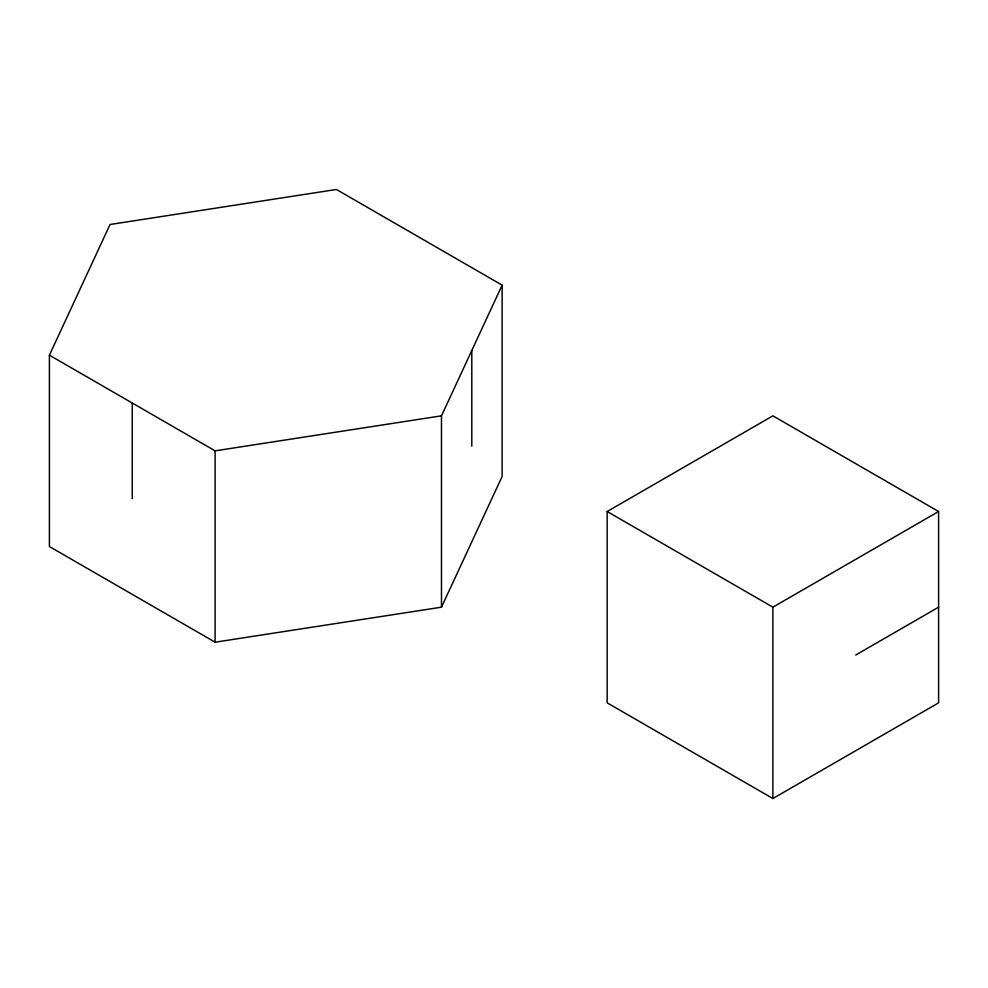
<?xml version="1.0" encoding="UTF-8"?>
<svg xmlns="http://www.w3.org/2000/svg" width="988" height="988" viewBox="0 0 988 988"><rect width="100%" height="100%" fill="white"/><g stroke="black" fill="none" stroke-linecap="round" stroke-linejoin="round"><path stroke-width="1.48" d="M49.4 355.186L110.051 224.498L336.414 189.474L502.126 285.149L502.126 476.488L441.475 607.188L215.112 642.2L49.4 546.525L49.4 355.186L215.112 450.849L441.475 415.837L502.126 285.149M607.175 511.512L772.888 415.837L938.6 511.512L938.6 702.851L772.888 798.526L607.175 702.851L607.175 511.512L772.888 607.175L938.6 511.512M855.744 655.019L938.6 607.175M772.888 607.175L772.888 798.526M471.795 350.493L471.795 446.168M441.475 415.837L441.475 607.188M215.112 450.849L215.112 642.2M132.256 403.018L132.256 498.693"/></g></svg>
